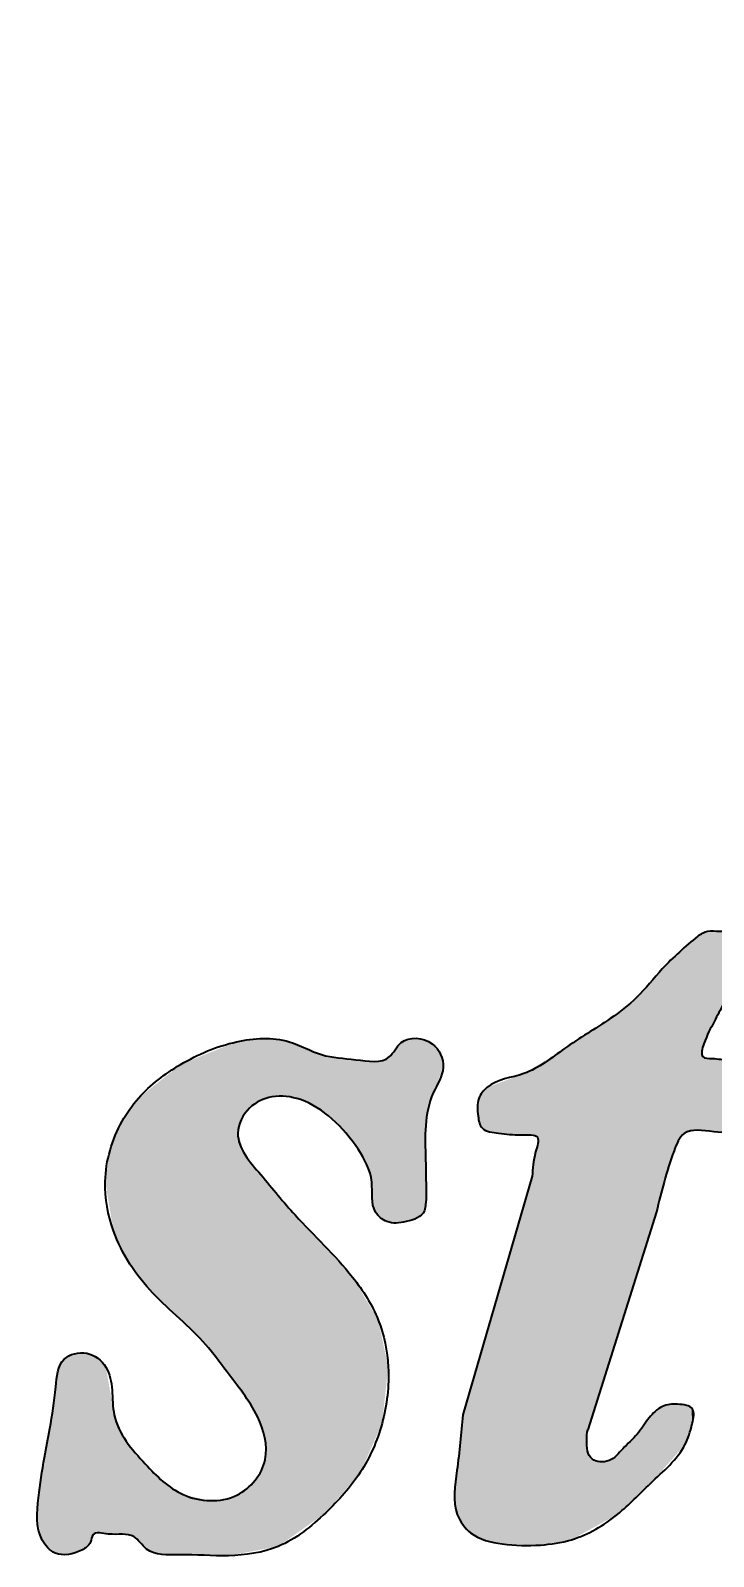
# Model space of a CAD drawing. Extents: x 23 to 417, y 3 to 294.
# Drawn here: x 304.882 to 306.222, y 39.368 to 42.363 of the extents above; entities that cross this region are included whole.
import ezdxf

# ---------------------------------------------------------------- set-up
doc = ezdxf.new("R2010")
doc.units = 0
doc.layers.get('0').update_dxf_attribs({"lineweight": 13})
doc.layers.add('6', color=7, linetype='Continuous', lineweight=13)

# ---------------------------------------------------------------- blocks, each defined once
blk = doc.blocks.new('BLOCK4192')
at = {"color": 6, "lineweight": 5}
for points in [[(305.7443, 47.5055), (304.0003, 43.6741), (304.5723, 42.0949), (304.1982, 41.7898)], [(305.7443, 47.5055), (304.5723, 42.0949), (307.2329, 47.5055), (304.8505, 42.4456)]]:
    blk.add_solid(points, dxfattribs=at)
blk = doc.blocks.new('BLOCK4210')
at = {"color": 6, "lineweight": 5}
for points in [[(306.1906, 40.5854), (306.1209, 40.5207), (306.148, 40.1736), (306.1441, 40.1636)], [(306.1906, 40.5854), (306.148, 40.1736), (306.1642, 40.1978), (306.1577, 40.1914)], [(306.1906, 40.5854), (306.1642, 40.1978), (306.1987, 40.3594), (306.1904, 40.2042)], [(306.1906, 40.5854), (306.1987, 40.3594), (306.2102, 40.595)], [(306.1987, 40.3594), (306.2026, 40.3738), (306.2102, 40.595), (306.2234, 40.4184)], [(306.2102, 40.595), (306.2234, 40.4184), (306.2336, 40.595), (306.2419, 40.4525)], [(306.2336, 40.595), (306.2419, 40.4525), (306.2477, 40.5951)], [(306.2696, 40.5045), (306.2604, 40.5921), (306.2419, 40.4525), (306.2477, 40.5951)], [(306.2696, 40.5045), (306.2688, 40.5835), (306.2604, 40.5921), (306.265, 40.5884)], [(306.2696, 40.5045), (306.2725, 40.5425), (306.2688, 40.5835), (306.2735, 40.5717)], [(306.1098, 40.0444), (306.1441, 40.1636), (306.0707, 40.4648), (306.1209, 40.5207)], [(306.1098, 40.0444), (306.0707, 40.4648), (305.9748, 39.6165), (306.0189, 40.4233)], [(305.9294, 40.3646), (305.9427, 39.4007), (306.0189, 40.4233), (305.973, 39.5965)], [(306.0189, 40.4233), (305.973, 39.5965), (305.9748, 39.6165)], [(305.9294, 40.3646), (305.8498, 40.3155), (305.8761, 40.1905), (305.8634, 40.1953)], [(305.9294, 40.3646), (305.8761, 40.1905), (305.8776, 40.1817), (305.8772, 40.1881)], [(305.8776, 40.1817), (305.8823, 39.3902), (305.9294, 40.3646), (305.9427, 39.4007)], [(306.222, 40.2012), (306.2008, 40.3487), (306.1904, 40.2042), (306.1987, 40.3594)], [(306.222, 40.2012), (306.2063, 40.3461), (306.2008, 40.3487), (306.2023, 40.3475)], [(306.222, 40.2012), (306.2191, 40.345), (306.2063, 40.3461), (306.2165, 40.3451)], [(306.2509, 40.3419), (306.2191, 40.345), (306.2379, 40.2001), (306.222, 40.2012)], [(305.8498, 40.3155), (305.7773, 40.2881), (305.7997, 40.1985), (305.791, 40.1995)], [(305.8498, 40.3155), (305.7997, 40.1985), (305.8634, 40.1953), (305.845, 40.1953)], [(306.2509, 40.3419), (306.2379, 40.2001), (306.2859, 40.3378), (306.2673, 40.203)], [(306.2673, 40.203), (306.2806, 40.2084), (306.2859, 40.3378), (306.2947, 40.2187)], [(306.2859, 40.3378), (306.2947, 40.2187), (306.2979, 40.3333), (306.3058, 40.2323)], [(306.2979, 40.3333), (306.3058, 40.2323), (306.3074, 40.3258)], [(306.3161, 40.2648), (306.3107, 40.3205), (306.3058, 40.2323), (306.3074, 40.3258)], [(306.3161, 40.2648), (306.3152, 40.3008), (306.3107, 40.3205), (306.3143, 40.3077)], [(305.7678, 40.2783), (305.7682, 40.208), (305.7773, 40.2881), (305.7745, 40.2037)], [(305.7773, 40.2881), (305.7745, 40.2037), (305.791, 40.1995)], [(305.7583, 40.2499), (305.7597, 40.2318), (305.7612, 40.2666), (305.7624, 40.2187)], [(305.7612, 40.2666), (305.7624, 40.2187), (305.7678, 40.2783), (305.7682, 40.208)], [(305.8823, 39.3902), (305.8776, 40.1817), (305.8726, 40.1616), (305.8738, 40.1657)], [(305.8823, 39.3902), (305.8726, 40.1616), (305.8069, 39.3925), (305.8661, 40.1142)], [(305.7299, 39.6454), (305.7451, 39.4141), (305.8661, 40.1142), (305.7742, 39.3993)], [(305.8661, 40.1142), (305.7742, 39.3993), (305.8069, 39.3925)], [(306.1656, 39.587), (306.1214, 39.6621), (306.0978, 39.511), (306.1073, 39.6525)], [(306.1656, 39.587), (306.1512, 39.6665), (306.1214, 39.6621), (306.1354, 39.6661)], [(306.1656, 39.587), (306.1721, 39.6631), (306.1512, 39.6665), (306.1555, 39.6663)], [(306.1798, 39.6287), (306.1783, 39.6595), (306.1656, 39.587), (306.1721, 39.6631)], [(306.1798, 39.6287), (306.1827, 39.6442), (306.1783, 39.6595), (306.1805, 39.657)], [(305.7182, 39.5363), (305.7133, 39.4921), (305.7299, 39.6454), (305.719, 39.4498)], [(305.719, 39.4498), (305.7296, 39.4302), (305.7299, 39.6454), (305.7451, 39.4141)], [(306.0978, 39.511), (306.1073, 39.6525), (306.0721, 39.608), (306.0952, 39.6396)], [(305.9731, 39.5911), (305.973, 39.5965), (305.976, 39.5706), (305.9427, 39.4007)], [(306.0978, 39.511), (306.0721, 39.608), (306.0336, 39.4506), (306.0434, 39.579)], [(306.0336, 39.4506), (305.9802, 39.5624), (305.9427, 39.4007), (305.976, 39.5706)], [(306.0336, 39.4506), (306.0434, 39.579), (306.0167, 39.5559), (306.0312, 39.5657)], [(306.0336, 39.4506), (305.999, 39.5535), (305.9802, 39.5624), (305.9833, 39.5592)], [(306.0336, 39.4506), (306.0167, 39.5559), (305.999, 39.5535), (306.008, 39.5537)]]:
    blk.add_solid(points, dxfattribs=at)
blk = doc.blocks.new('BLOCK4211')
at = {"color": 6, "lineweight": 5}
for points in [[(305.2857, 40.3779), (305.1759, 40.3332), (305.2661, 39.7313), (305.2258, 39.7831)], [(305.2857, 40.3779), (305.2661, 39.7313), (305.2905, 40.2119), (305.2886, 40.1988)], [(305.3379, 40.3845), (305.2857, 40.3779), (305.3022, 40.237), (305.2905, 40.2119)], [(305.3379, 40.3845), (305.3022, 40.237), (305.3317, 40.2622), (305.3112, 40.2477)], [(305.3379, 40.3845), (305.3317, 40.2622), (305.3553, 40.2698)], [(305.3893, 40.3779), (305.3379, 40.3845), (305.3834, 40.2705), (305.3553, 40.2698)], [(305.3893, 40.3779), (305.3834, 40.2705), (305.4528, 40.3528), (305.411, 40.2643)], [(305.5854, 40.3482), (305.5896, 40.0226), (305.6089, 40.3763)], [(305.5896, 40.0226), (305.6087, 40.023), (305.6089, 40.3763), (305.6188, 40.025)], [(305.6089, 40.3763), (305.6188, 40.025), (305.6384, 40.3846), (305.6404, 40.0322)], [(305.6384, 40.3846), (305.6404, 40.0322), (305.6547, 40.3815), (305.6543, 40.0459)], [(305.6547, 40.3815), (305.6543, 40.0459), (305.6567, 40.0594)], [(305.6567, 40.0594), (305.6568, 40.1471), (305.6547, 40.3815), (305.6569, 40.2137)], [(305.6547, 40.3815), (305.6569, 40.2137), (305.6693, 40.3739), (305.6717, 40.2775)], [(305.6693, 40.3739), (305.6717, 40.2775), (305.6863, 40.353), (305.6913, 40.3277)], [(305.411, 40.2643), (305.4442, 40.2484), (305.4528, 40.3528), (305.4735, 40.2263)], [(305.4528, 40.3528), (305.4735, 40.2263), (305.5199, 40.3426), (305.5242, 40.1672)], [(305.5199, 40.3426), (305.5242, 40.1672), (305.5289, 40.3415), (305.5416, 40.1364)], [(305.5641, 40.3398), (305.5681, 40.0326), (305.5791, 40.344), (305.5806, 40.025)], [(305.5791, 40.344), (305.5806, 40.025), (305.5854, 40.3482), (305.5896, 40.0226)], [(305.6863, 40.353), (305.6913, 40.3277), (305.6904, 40.3405)], [(305.2258, 39.7831), (305.1759, 40.3332), (305.1219, 39.8843), (305.0935, 40.2673)], [(305.5289, 40.3415), (305.5416, 40.1364), (305.5641, 40.3398), (305.5511, 40.1026)], [(305.5641, 40.3398), (305.5511, 40.1026), (305.5519, 40.0719)], [(305.5519, 40.0719), (305.5587, 40.0436), (305.5641, 40.3398), (305.5681, 40.0326)], [(305.1219, 39.8843), (305.0935, 40.2673), (305.0768, 39.9416), (305.0614, 40.2218)], [(305.0768, 39.9416), (305.0614, 40.2218), (305.0444, 40.0067), (305.0377, 40.1647)], [(305.2886, 40.1988), (305.2661, 39.7313), (305.3269, 39.6422)], [(305.3269, 39.6422), (305.3026, 40.1561), (305.2886, 40.1988)], [(305.0444, 40.0067), (305.0377, 40.1647), (305.0282, 40.1037)], [(305.3415, 39.6006), (305.3333, 40.1171), (305.3269, 39.6422), (305.3026, 40.1561)], [(305.658, 40.0697), (305.6568, 40.1471), (305.6567, 40.0594)], [(305.3421, 39.5578), (305.4006, 40.038), (305.3415, 39.6006), (305.3333, 40.1171)], [(305.3421, 39.5578), (305.3677, 39.3876), (305.4006, 40.038), (305.4607, 39.4536)], [(305.4006, 40.038), (305.4607, 39.4536), (305.5135, 39.9159), (305.5286, 39.5327)], [(305.5135, 39.9159), (305.5286, 39.5327), (305.5639, 39.8315), (305.5714, 39.6288)], [(305.5639, 39.8315), (305.5714, 39.6288), (305.5833, 39.7396)], [(304.9399, 39.7437), (304.9327, 39.7156), (304.9427, 39.3714), (304.9312, 39.7005)], [(304.9477, 39.7547), (304.9399, 39.7437), (304.956, 39.3717), (304.9427, 39.3714)], [(304.9477, 39.7547), (304.956, 39.3717), (304.9679, 39.7657)], [(304.9823, 39.3802), (304.9799, 39.7674), (304.956, 39.3717), (304.9679, 39.7657)], [(304.9823, 39.3802), (304.9923, 39.3866), (304.9799, 39.7674), (304.992, 39.7665)], [(305.0136, 39.7567), (304.992, 39.7665), (304.9991, 39.3957), (304.9923, 39.3866)], [(305.0136, 39.7567), (304.9991, 39.3957), (305.0063, 39.4122), (305.0041, 39.41)], [(305.0063, 39.4122), (305.0093, 39.4134), (305.0136, 39.7567), (305.0168, 39.414)], [(305.0136, 39.7567), (305.0168, 39.414), (305.0294, 39.7396), (305.0348, 39.4117)], [(305.0294, 39.7396), (305.0348, 39.4117), (305.046, 39.6457), (305.0621, 39.4113)], [(304.9427, 39.3714), (304.9312, 39.7005), (304.9303, 39.3745), (304.9196, 39.6188)], [(305.046, 39.6457), (305.0621, 39.4113), (305.0692, 39.5942), (305.0842, 39.4067)], [(304.9303, 39.3745), (304.9196, 39.6188), (304.9157, 39.3849), (304.9089, 39.5623)], [(305.0692, 39.5942), (305.0842, 39.4067), (305.1068, 39.5492), (305.1094, 39.3823)], [(304.9157, 39.3849), (304.9089, 39.5623), (304.9048, 39.3998), (304.8974, 39.483)], [(305.1068, 39.5492), (305.1094, 39.3823), (305.1415, 39.5151)], [(305.3677, 39.3876), (305.3421, 39.5578), (305.3222, 39.5172), (305.3346, 39.5366)], [(305.1094, 39.3823), (305.1233, 39.3749), (305.1415, 39.5151), (305.1558, 39.3708)], [(305.1415, 39.5151), (305.1558, 39.3708), (305.1813, 39.4892), (305.1729, 39.371)], [(305.3677, 39.3876), (305.3222, 39.5172), (305.2703, 39.3693), (305.2865, 39.4882)], [(304.9048, 39.3998), (304.8974, 39.483), (304.8948, 39.4401)], [(305.2703, 39.3693), (305.2338, 39.4773), (305.1729, 39.371), (305.1813, 39.4892)], [(305.2703, 39.3693), (305.2865, 39.4882), (305.2338, 39.4773), (305.2609, 39.4796)]]:
    blk.add_solid(points, dxfattribs=at)
blk = doc.blocks.new('BLOCK4225')
at = {"color": 6, "lineweight": 5}
for points in [[(305.7443, 47.5055), (304.5723, 42.0949), (304.0003, 43.6741), (304.1982, 41.7898)], [(305.7443, 47.5055), (307.2329, 47.5055), (304.5723, 42.0949), (304.8505, 42.4456)]]:
    blk.add_solid(points, dxfattribs=at)
blk = doc.blocks.new('BLOCK4243')
at = {"color": 6, "lineweight": 5}
for points in [[(306.1906, 40.5854), (306.1441, 40.1636), (306.1209, 40.5207)], [(306.1906, 40.5854), (306.1577, 40.1914), (306.1441, 40.1636), (306.148, 40.1736)], [(306.1906, 40.5854), (306.1904, 40.2042), (306.1577, 40.1914), (306.1642, 40.1978)], [(306.1906, 40.5854), (306.2102, 40.595), (306.1904, 40.2042), (306.1987, 40.3594)], [(306.2102, 40.595), (306.2026, 40.3738), (306.1987, 40.3594)], [(306.2336, 40.595), (306.2234, 40.4184), (306.2102, 40.595), (306.2026, 40.3738)], [(306.2477, 40.5951), (306.2419, 40.4525), (306.2336, 40.595), (306.2234, 40.4184)], [(306.2696, 40.5045), (306.2419, 40.4525), (306.2604, 40.5921), (306.2477, 40.5951)], [(306.2696, 40.5045), (306.2604, 40.5921), (306.2688, 40.5835), (306.265, 40.5884)], [(306.2696, 40.5045), (306.2688, 40.5835), (306.2725, 40.5425), (306.2735, 40.5717)], [(306.1098, 40.0444), (306.0707, 40.4648), (306.1441, 40.1636), (306.1209, 40.5207)], [(306.1098, 40.0444), (305.9748, 39.6165), (306.0707, 40.4648), (306.0189, 40.4233)], [(305.9427, 39.4007), (305.8823, 39.3902), (306.0189, 40.4233), (305.9294, 40.3646)], [(305.9427, 39.4007), (306.0189, 40.4233), (305.9731, 39.5911), (305.973, 39.5965)], [(305.973, 39.5965), (306.0189, 40.4233), (305.9748, 39.6165)], [(305.9294, 40.3646), (305.8634, 40.1953), (305.8498, 40.3155)], [(305.9294, 40.3646), (305.8772, 40.1881), (305.8634, 40.1953), (305.8761, 40.1905)], [(305.9294, 40.3646), (305.8823, 39.3902), (305.8772, 40.1881), (305.8776, 40.1817)], [(306.222, 40.2012), (306.1904, 40.2042), (306.2008, 40.3487), (306.1987, 40.3594)], [(306.222, 40.2012), (306.2008, 40.3487), (306.2063, 40.3461), (306.2023, 40.3475)], [(306.222, 40.2012), (306.2063, 40.3461), (306.2191, 40.345), (306.2165, 40.3451)], [(306.2509, 40.3419), (306.2379, 40.2001), (306.2191, 40.345), (306.222, 40.2012)], [(305.8498, 40.3155), (305.7997, 40.1985), (305.7773, 40.2881), (305.791, 40.1995)], [(305.8498, 40.3155), (305.8634, 40.1953), (305.7997, 40.1985), (305.845, 40.1953)], [(306.2509, 40.3419), (306.2859, 40.3378), (306.2379, 40.2001), (306.2673, 40.203)], [(306.2859, 40.3378), (306.2806, 40.2084), (306.2673, 40.203)], [(306.2979, 40.3333), (306.2947, 40.2187), (306.2859, 40.3378), (306.2806, 40.2084)], [(306.3074, 40.3258), (306.3058, 40.2323), (306.2979, 40.3333), (306.2947, 40.2187)], [(306.3161, 40.2648), (306.3058, 40.2323), (306.3107, 40.3205), (306.3074, 40.3258)], [(306.3161, 40.2648), (306.3107, 40.3205), (306.3152, 40.3008), (306.3143, 40.3077)], [(305.7773, 40.2881), (305.7682, 40.208), (305.7678, 40.2783), (305.7624, 40.2187)], [(305.791, 40.1995), (305.7745, 40.2037), (305.7773, 40.2881), (305.7682, 40.208)], [(305.7612, 40.2666), (305.7597, 40.2318), (305.7583, 40.2499)], [(305.7678, 40.2783), (305.7624, 40.2187), (305.7612, 40.2666), (305.7597, 40.2318)], [(305.8823, 39.3902), (305.8726, 40.1616), (305.8776, 40.1817), (305.8738, 40.1657)], [(305.8823, 39.3902), (305.8069, 39.3925), (305.8726, 40.1616), (305.8661, 40.1142)], [(305.8661, 40.1142), (305.7451, 39.4141), (305.7299, 39.6454), (305.7296, 39.4302)], [(305.8069, 39.3925), (305.7742, 39.3993), (305.8661, 40.1142), (305.7451, 39.4141)], [(306.1656, 39.587), (306.0978, 39.511), (306.1214, 39.6621), (306.1073, 39.6525)], [(306.1656, 39.587), (306.1214, 39.6621), (306.1512, 39.6665), (306.1354, 39.6661)], [(306.1656, 39.587), (306.1512, 39.6665), (306.1721, 39.6631), (306.1555, 39.6663)], [(306.1798, 39.6287), (306.1656, 39.587), (306.1783, 39.6595), (306.1721, 39.6631)], [(306.1798, 39.6287), (306.1783, 39.6595), (306.1827, 39.6442), (306.1805, 39.657)], [(305.719, 39.4498), (305.7133, 39.4921), (305.7299, 39.6454), (305.7182, 39.5363)], [(305.7299, 39.6454), (305.7296, 39.4302), (305.719, 39.4498)], [(306.0978, 39.511), (306.0721, 39.608), (306.1073, 39.6525), (306.0952, 39.6396)], [(306.0978, 39.511), (306.0336, 39.4506), (306.0721, 39.608), (306.0434, 39.579)], [(305.9427, 39.4007), (305.9731, 39.5911), (305.976, 39.5706)], [(306.0336, 39.4506), (305.9427, 39.4007), (305.9802, 39.5624), (305.976, 39.5706)], [(306.0336, 39.4506), (306.0167, 39.5559), (306.0434, 39.579), (306.0312, 39.5657)], [(306.0336, 39.4506), (305.9802, 39.5624), (305.999, 39.5535), (305.9833, 39.5592)], [(306.0336, 39.4506), (305.999, 39.5535), (306.0167, 39.5559), (306.008, 39.5537)]]:
    blk.add_solid(points, dxfattribs=at)
blk = doc.blocks.new('BLOCK4244')
at = {"color": 6, "lineweight": 5}
for points in [[(305.2857, 40.3779), (305.1759, 40.3332), (305.2661, 39.7313), (305.2258, 39.7831)], [(305.2857, 40.3779), (305.2661, 39.7313), (305.2905, 40.2119), (305.2886, 40.1988)], [(305.3379, 40.3845), (305.2857, 40.3779), (305.3022, 40.237), (305.2905, 40.2119)], [(305.3379, 40.3845), (305.3022, 40.237), (305.3317, 40.2622), (305.3112, 40.2477)], [(305.3379, 40.3845), (305.3317, 40.2622), (305.3553, 40.2698)], [(305.3893, 40.3779), (305.3379, 40.3845), (305.3834, 40.2705), (305.3553, 40.2698)], [(305.3893, 40.3779), (305.3834, 40.2705), (305.4528, 40.3528), (305.411, 40.2643)], [(305.5854, 40.3482), (305.5896, 40.0226), (305.6089, 40.3763)], [(305.5896, 40.0226), (305.6087, 40.023), (305.6089, 40.3763), (305.6188, 40.025)], [(305.6089, 40.3763), (305.6188, 40.025), (305.6384, 40.3846), (305.6404, 40.0322)], [(305.6384, 40.3846), (305.6404, 40.0322), (305.6547, 40.3815), (305.6543, 40.0459)], [(305.6547, 40.3815), (305.6543, 40.0459), (305.6567, 40.0594)], [(305.6567, 40.0594), (305.6568, 40.1471), (305.6547, 40.3815), (305.6569, 40.2137)], [(305.6547, 40.3815), (305.6569, 40.2137), (305.6693, 40.3739), (305.6717, 40.2775)], [(305.6693, 40.3739), (305.6717, 40.2775), (305.6863, 40.353), (305.6913, 40.3277)], [(305.411, 40.2643), (305.4442, 40.2484), (305.4528, 40.3528), (305.4735, 40.2263)], [(305.4528, 40.3528), (305.4735, 40.2263), (305.5199, 40.3426), (305.5242, 40.1672)], [(305.5199, 40.3426), (305.5242, 40.1672), (305.5289, 40.3415), (305.5416, 40.1364)], [(305.5641, 40.3398), (305.5681, 40.0326), (305.5791, 40.344), (305.5806, 40.025)], [(305.5791, 40.344), (305.5806, 40.025), (305.5854, 40.3482), (305.5896, 40.0226)], [(305.6863, 40.353), (305.6913, 40.3277), (305.6904, 40.3405)], [(305.2258, 39.7831), (305.1759, 40.3332), (305.1219, 39.8843), (305.0935, 40.2673)], [(305.5289, 40.3415), (305.5416, 40.1364), (305.5641, 40.3398), (305.5511, 40.1026)], [(305.5641, 40.3398), (305.5511, 40.1026), (305.5519, 40.0719)], [(305.5519, 40.0719), (305.5587, 40.0436), (305.5641, 40.3398), (305.5681, 40.0326)], [(305.1219, 39.8843), (305.0935, 40.2673), (305.0768, 39.9416), (305.0614, 40.2218)], [(305.0768, 39.9416), (305.0614, 40.2218), (305.0444, 40.0067), (305.0377, 40.1647)], [(305.2886, 40.1988), (305.2661, 39.7313), (305.3269, 39.6422)], [(305.3269, 39.6422), (305.3026, 40.1561), (305.2886, 40.1988)], [(305.0444, 40.0067), (305.0377, 40.1647), (305.0282, 40.1037)], [(305.3415, 39.6006), (305.3333, 40.1171), (305.3269, 39.6422), (305.3026, 40.1561)], [(305.658, 40.0697), (305.6568, 40.1471), (305.6567, 40.0594)], [(305.3421, 39.5578), (305.4006, 40.038), (305.3415, 39.6006), (305.3333, 40.1171)], [(305.3421, 39.5578), (305.3677, 39.3876), (305.4006, 40.038), (305.4607, 39.4536)], [(305.4006, 40.038), (305.4607, 39.4536), (305.5135, 39.9159), (305.5286, 39.5327)], [(305.5135, 39.9159), (305.5286, 39.5327), (305.5639, 39.8315), (305.5714, 39.6288)], [(305.5639, 39.8315), (305.5714, 39.6288), (305.5833, 39.7396)], [(304.9399, 39.7437), (304.9327, 39.7156), (304.9427, 39.3714), (304.9312, 39.7005)], [(304.9477, 39.7547), (304.9399, 39.7437), (304.956, 39.3717), (304.9427, 39.3714)], [(304.9477, 39.7547), (304.956, 39.3717), (304.9679, 39.7657)], [(304.9823, 39.3802), (304.9799, 39.7674), (304.956, 39.3717), (304.9679, 39.7657)], [(304.9823, 39.3802), (304.9923, 39.3866), (304.9799, 39.7674), (304.992, 39.7665)], [(305.0136, 39.7567), (304.992, 39.7665), (304.9991, 39.3957), (304.9923, 39.3866)], [(305.0136, 39.7567), (304.9991, 39.3957), (305.0063, 39.4122), (305.0041, 39.41)], [(305.0063, 39.4122), (305.0093, 39.4134), (305.0136, 39.7567), (305.0168, 39.414)], [(305.0136, 39.7567), (305.0168, 39.414), (305.0294, 39.7396), (305.0348, 39.4117)], [(305.0294, 39.7396), (305.0348, 39.4117), (305.046, 39.6457), (305.0621, 39.4113)], [(304.9427, 39.3714), (304.9312, 39.7005), (304.9303, 39.3745), (304.9196, 39.6188)], [(305.046, 39.6457), (305.0621, 39.4113), (305.0692, 39.5942), (305.0842, 39.4067)], [(304.9303, 39.3745), (304.9196, 39.6188), (304.9157, 39.3849), (304.9089, 39.5623)], [(305.0692, 39.5942), (305.0842, 39.4067), (305.1068, 39.5492), (305.1094, 39.3823)], [(304.9157, 39.3849), (304.9089, 39.5623), (304.9048, 39.3998), (304.8974, 39.483)], [(305.1068, 39.5492), (305.1094, 39.3823), (305.1415, 39.5151)], [(305.3677, 39.3876), (305.3421, 39.5578), (305.3222, 39.5172), (305.3346, 39.5366)], [(305.1094, 39.3823), (305.1233, 39.3749), (305.1415, 39.5151), (305.1558, 39.3708)], [(305.1415, 39.5151), (305.1558, 39.3708), (305.1813, 39.4892), (305.1729, 39.371)], [(305.3677, 39.3876), (305.3222, 39.5172), (305.2703, 39.3693), (305.2865, 39.4882)], [(304.9048, 39.3998), (304.8974, 39.483), (304.8948, 39.4401)], [(305.2703, 39.3693), (305.2338, 39.4773), (305.1729, 39.371), (305.1813, 39.4892)], [(305.2703, 39.3693), (305.2865, 39.4882), (305.2338, 39.4773), (305.2609, 39.4796)]]:
    blk.add_solid(points, dxfattribs=at)

msp = doc.modelspace()

# ---------------------------------------------------------------- linework, layer by layer
at = {"layer": '6', "color": 6, "lineweight": 35, "ltscale": 0.012203}
msp.add_line((305.8661, 40.1141), (305.7299, 39.6454), dxfattribs=at)
msp.add_line((305.8661, 40.1141), (305.7299, 39.6454), dxfattribs=at)
at = {"layer": '6', "color": 6, "lineweight": 35, "ltscale": 0.011218}
msp.add_line((306.1098, 40.0444), (305.9748, 39.6165), dxfattribs=at)
msp.add_line((306.1098, 40.0444), (305.9748, 39.6165), dxfattribs=at)
at = {"layer": '6', "color": 6, "lineweight": 35}
for points, knots in [([(306.1906, 40.5854), (306.1665, 40.5647), (306.1234, 40.5277), (306.0751, 40.4646), (306.0085, 40.4141), (305.9318, 40.3699), (305.859, 40.3092), (305.7875, 40.3042), (305.7566, 40.265), (305.7585, 40.2356), (305.7651, 40.2016), (305.8065, 40.1983), (305.836, 40.1936), (305.8851, 40.1979), (305.8681, 40.1525), (305.8668, 40.1289), (305.8661, 40.1141)], [0, 0, 0, 0, 0.392093, 0.702132, 0.975915, 1.417444, 1.803081, 2.122725, 2.233396, 2.376927, 2.481084, 2.616567, 2.804057, 2.933731, 3.053829, 3.251311, 3.251311, 3.251311, 3.251311]), ([(306.1906, 40.5854), (306.1665, 40.5647), (306.1234, 40.5277), (306.0751, 40.4646), (306.0085, 40.4141), (305.9318, 40.3699), (305.859, 40.3092), (305.7875, 40.3042), (305.7566, 40.265), (305.7585, 40.2356), (305.7651, 40.2016), (305.8065, 40.1983), (305.836, 40.1936), (305.8851, 40.1979), (305.8681, 40.1525), (305.8668, 40.1289), (305.8661, 40.1141)], [0, 0, 0, 0, 0.392093, 0.702132, 0.975915, 1.417444, 1.803081, 2.122725, 2.233396, 2.376927, 2.481084, 2.616567, 2.804057, 2.933731, 3.053829, 3.251311, 3.251311, 3.251311, 3.251311]), ([(306.1906, 40.5854), (306.197, 40.5895), (306.2102, 40.5979), (306.2344, 40.5935), (306.2619, 40.5976), (306.2774, 40.5697), (306.2706, 40.5398), (306.2738, 40.4962), (306.2438, 40.4591), (306.2217, 40.4143), (306.2055, 40.3859), (306.1937, 40.3451), (306.2255, 40.3455), (306.2514, 40.341), (306.2823, 40.3408), (306.3112, 40.328), (306.3181, 40.2857), (306.3178, 40.2397), (306.2753, 40.1992), (306.224, 40.1989), (306.1627, 40.2111), (306.1317, 40.1339), (306.1192, 40.0829), (306.1098, 40.0444)], [0, 0, 0, 0, 0.089997, 0.186341, 0.297391, 0.397575, 0.518017, 0.674966, 0.918218, 1.077959, 1.281122, 1.384826, 1.462039, 1.593881, 1.738836, 1.840466, 1.948268, 2.233454, 2.376678, 2.620354, 2.859074, 3.022938, 3.534352, 3.534352, 3.534352, 3.534352]), ([(306.1906, 40.5854), (306.197, 40.5895), (306.2102, 40.5979), (306.2344, 40.5935), (306.2619, 40.5976), (306.2774, 40.5697), (306.2706, 40.5398), (306.2738, 40.4962), (306.2438, 40.4591), (306.2217, 40.4143), (306.2055, 40.3859), (306.1937, 40.3451), (306.2255, 40.3455), (306.2514, 40.341), (306.2823, 40.3408), (306.3112, 40.328), (306.3181, 40.2857), (306.3178, 40.2397), (306.2753, 40.1992), (306.224, 40.1989), (306.1627, 40.2111), (306.1317, 40.1339), (306.1192, 40.0829), (306.1098, 40.0444)], [0, 0, 0, 0, 0.089997, 0.186341, 0.297391, 0.397575, 0.518017, 0.674966, 0.918218, 1.077959, 1.281122, 1.384826, 1.462039, 1.593881, 1.738836, 1.840466, 1.948268, 2.233454, 2.376678, 2.620354, 2.859074, 3.022938, 3.534352, 3.534352, 3.534352, 3.534352]), ([(305.658, 40.0697), (305.6577, 40.0953), (305.657, 40.1645), (305.6524, 40.2556), (305.7008, 40.325), (305.6747, 40.385), (305.6082, 40.3902), (305.5845, 40.3322), (305.5164, 40.3448), (305.452, 40.3472), (305.38, 40.3895), (305.2784, 40.3828), (305.1777, 40.3394), (305.1017, 40.2823), (305.0467, 40.2045), (305.0198, 40.1119), (305.0421, 39.9891), (305.1162, 39.8782), (305.2119, 39.8063), (305.2739, 39.7193), (305.329, 39.6536), (305.3568, 39.5546), (305.2882, 39.47), (305.1769, 39.4772), (305.1022, 39.5524), (305.0316, 39.6339), (305.0493, 39.7301), (304.9944, 39.7742), (304.9359, 39.7594), (304.9309, 39.6892), (304.9219, 39.6274), (304.9068, 39.5546), (304.8968, 39.4832), (304.89, 39.412), (304.9324, 39.3648), (304.9744, 39.3737), (305.0005, 39.3914), (305.0025, 39.4189), (305.0442, 39.4066), (305.0833, 39.4178), (305.1132, 39.3681), (305.1866, 39.3734), (305.2695, 39.3654), (305.3766, 39.3805), (305.4604, 39.4497), (305.5334, 39.5296), (305.5773, 39.6295), (305.5889, 39.7339), (305.569, 39.8352), (305.5037, 39.9374), (305.4108, 40.0214), (305.3388, 40.1125), (305.2737, 40.1842), (305.3062, 40.2515), (305.3568, 40.2754), (305.4184, 40.2669), (305.4774, 40.2278), (305.5247, 40.1712), (305.5583, 40.1083), (305.5465, 40.0499), (305.5827, 40.0192), (305.6188, 40.0235), (305.655, 40.0355), (305.6565, 40.0584), (305.6575, 40.0663), (305.658, 40.0697)], [0, 0, 0, 0, 0.319102, 0.860444, 1.082633, 1.293824, 1.543115, 1.694445, 1.965377, 2.245172, 2.526905, 2.953934, 3.442912, 3.877839, 4.107547, 4.61364, 5.018962, 5.616429, 6.214525, 6.485091, 6.930027, 7.283666, 7.650915, 8.084618, 8.479042, 8.949472, 9.34253, 9.532594, 9.721852, 9.955844, 10.2961, 10.533229, 10.863543, 11.208124, 11.356022, 11.571597, 11.666057, 11.728623, 11.855429, 12.060233, 12.204757, 12.470652, 12.87235, 13.280978, 13.751548, 14.181231, 14.615181, 15.07449, 15.462188, 15.867317, 16.553327, 16.98143, 17.365503, 17.587566, 17.791002, 18.021945, 18.323481, 18.644509, 18.932928, 19.178339, 19.296672, 19.454489, 19.624272, 19.681087, 19.723712, 19.723712, 19.723712, 19.723712]), ([(305.658, 40.0697), (305.6577, 40.0953), (305.657, 40.1645), (305.6524, 40.2556), (305.7008, 40.325), (305.6747, 40.385), (305.6082, 40.3902), (305.5845, 40.3322), (305.5164, 40.3448), (305.452, 40.3472), (305.38, 40.3895), (305.2784, 40.3828), (305.1777, 40.3394), (305.1017, 40.2823), (305.0467, 40.2045), (305.0198, 40.1119), (305.0421, 39.9891), (305.1162, 39.8782), (305.2119, 39.8063), (305.2739, 39.7193), (305.329, 39.6536), (305.3568, 39.5546), (305.2882, 39.47), (305.1769, 39.4772), (305.1022, 39.5524), (305.0316, 39.6339), (305.0493, 39.7301), (304.9944, 39.7742), (304.9359, 39.7594), (304.9309, 39.6892), (304.9219, 39.6274), (304.9068, 39.5546), (304.8968, 39.4832), (304.89, 39.412), (304.9324, 39.3648), (304.9744, 39.3737), (305.0005, 39.3914), (305.0025, 39.4189), (305.0442, 39.4066), (305.0833, 39.4178), (305.1132, 39.3681), (305.1866, 39.3734), (305.2695, 39.3654), (305.3766, 39.3805), (305.4604, 39.4497), (305.5334, 39.5296), (305.5773, 39.6295), (305.5889, 39.7339), (305.569, 39.8352), (305.5037, 39.9374), (305.4108, 40.0214), (305.3388, 40.1125), (305.2737, 40.1842), (305.3062, 40.2515), (305.3568, 40.2754), (305.4184, 40.2669), (305.4774, 40.2278), (305.5247, 40.1712), (305.5583, 40.1083), (305.5465, 40.0499), (305.5827, 40.0192), (305.6188, 40.0235), (305.655, 40.0355), (305.6565, 40.0584), (305.6575, 40.0663), (305.658, 40.0697)], [0, 0, 0, 0, 0.319102, 0.860444, 1.082633, 1.293824, 1.543115, 1.694445, 1.965377, 2.245172, 2.526905, 2.953934, 3.442912, 3.877839, 4.107547, 4.61364, 5.018962, 5.616429, 6.214525, 6.485091, 6.930027, 7.283666, 7.650915, 8.084618, 8.479042, 8.949472, 9.34253, 9.532594, 9.721852, 9.955844, 10.2961, 10.533229, 10.863543, 11.208124, 11.356022, 11.571597, 11.666057, 11.728623, 11.855429, 12.060233, 12.204757, 12.470652, 12.87235, 13.280978, 13.751548, 14.181231, 14.615181, 15.07449, 15.462188, 15.867317, 16.553327, 16.98143, 17.365503, 17.587566, 17.791002, 18.021945, 18.323481, 18.644509, 18.932928, 19.178339, 19.296672, 19.454489, 19.624272, 19.681087, 19.723712, 19.723712, 19.723712, 19.723712]), ([(305.7299, 39.6454), (305.7267, 39.6095), (305.7208, 39.5453), (305.7061, 39.4613), (305.7471, 39.4041), (305.8107, 39.3895), (305.8775, 39.3879), (305.9576, 39.3999), (306.0332, 39.4442), (306.0988, 39.5147), (306.163, 39.5685), (306.1783, 39.6213), (306.1877, 39.6627), (306.1497, 39.6677), (306.1196, 39.6655), (306.0916, 39.638), (306.0741, 39.6067), (306.0437, 39.5817), (306.0211, 39.5509), (305.9746, 39.5535), (305.9727, 39.5896), (305.9731, 39.61), (305.9748, 39.6165)], [0, 0, 0, 0, 0.452387, 0.808947, 0.99157, 1.261923, 1.572648, 1.825423, 2.253394, 2.616609, 3.036847, 3.218619, 3.33522, 3.462369, 3.587238, 3.726915, 3.894157, 4.064148, 4.209879, 4.348105, 4.507924, 4.58473, 4.58473, 4.58473, 4.58473]), ([(305.7299, 39.6454), (305.7267, 39.6095), (305.7208, 39.5453), (305.7061, 39.4613), (305.7471, 39.4041), (305.8107, 39.3895), (305.8775, 39.3879), (305.9576, 39.3999), (306.0332, 39.4442), (306.0988, 39.5147), (306.163, 39.5685), (306.1783, 39.6213), (306.1877, 39.6627), (306.1497, 39.6677), (306.1196, 39.6655), (306.0916, 39.638), (306.0741, 39.6067), (306.0437, 39.5817), (306.0211, 39.5509), (305.9746, 39.5535), (305.9727, 39.5896), (305.9731, 39.61), (305.9748, 39.6165)], [0, 0, 0, 0, 0.452387, 0.808947, 0.99157, 1.261923, 1.572648, 1.825423, 2.253394, 2.616609, 3.036847, 3.218619, 3.33522, 3.462369, 3.587238, 3.726915, 3.894157, 4.064148, 4.209879, 4.348105, 4.507924, 4.58473, 4.58473, 4.58473, 4.58473])]:
    msp.add_open_spline(points, degree=3, knots=knots, dxfattribs=at)

# ---------------------------------------------------------------- block references
at = {"lineweight": 0}
for name in ['BLOCK4192', 'BLOCK4225', 'BLOCK4210', 'BLOCK4243', 'BLOCK4211', 'BLOCK4244']:
    msp.add_blockref(name, (0, 0), dxfattribs=at)

doc.saveas('drawing.dxf')
